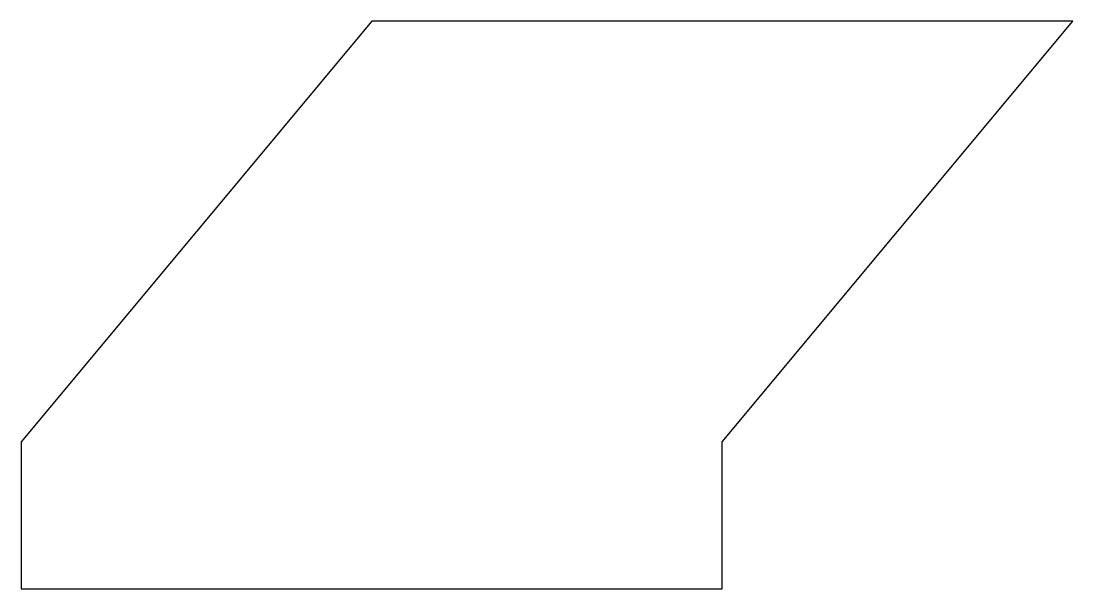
# Model space of a CAD drawing. Header units: metres. Extents: x -50 to 25, y -10.5 to 30.
import ezdxf

# ---------------------------------------------------------------- set-up
doc = ezdxf.new("R2010")
doc.units = ezdxf.units.M

msp = doc.modelspace()

# ---------------------------------------------------------------- linework, layer by layer
for p, q in [((-25, 30), (-50, 0)), ((25, 30), (-25, 30)), ((0, 0), (25, 30)), ((-50, 0), (-50, -10.5)), ((0, -10.5), (0, 0)), ((-50, -10.5), (0, -10.5))]:
    msp.add_line(p, q)

doc.saveas('drawing.dxf')
